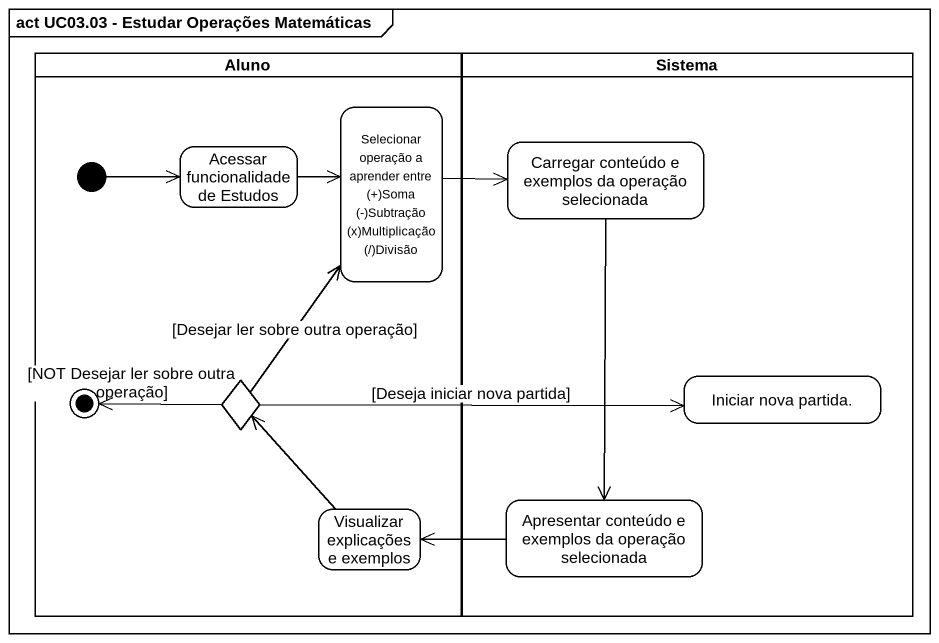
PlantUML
@startuml
mainframe act UC03.03 - Estudar Operações Matemáticas
hide empty description
state Aluno <<partition>> {
  state "Acessar funcionalidade de Estudos" as Acessar_funcionalidade_de
  state "Selecionar operação a aprender entre (+)Soma (-)Subtração (x)Multiplicação (/)Divisão" as Selecionar_operação_a
  state choice1 <<choice>>
  state "Visualizar explicações e exemplos" as Visualizar_explicações_e
  [*] -right-> Acessar_funcionalidade_de
  choice1 -left-> [*] : [NOT Desejar ler sobre outra operação]
}
state Sistema <<partition>> {
  state "Carregar conteúdo e exemplos da operação selecionada" as Carregar_conteúdo_e
  state "Iniciar nova partida." as Iniciar_nova_partida
  state "Apresentar conteúdo e exemplos da operação selecionada" as Apresentar_conteúdo_e
}
Acessar_funcionalidade_de -right-> Selecionar_operação_a
Selecionar_operação_a -right-> Carregar_conteúdo_e
Carregar_conteúdo_e --> Apresentar_conteúdo_e
choice1 -up-> Selecionar_operação_a : [Desejar ler sobre outra operação]
choice1 -right-> Iniciar_nova_partida : [Deseja iniciar nova partida]
Visualizar_explicações_e -up-> choice1
Apresentar_conteúdo_e -left-> Visualizar_explicações_e
@enduml
